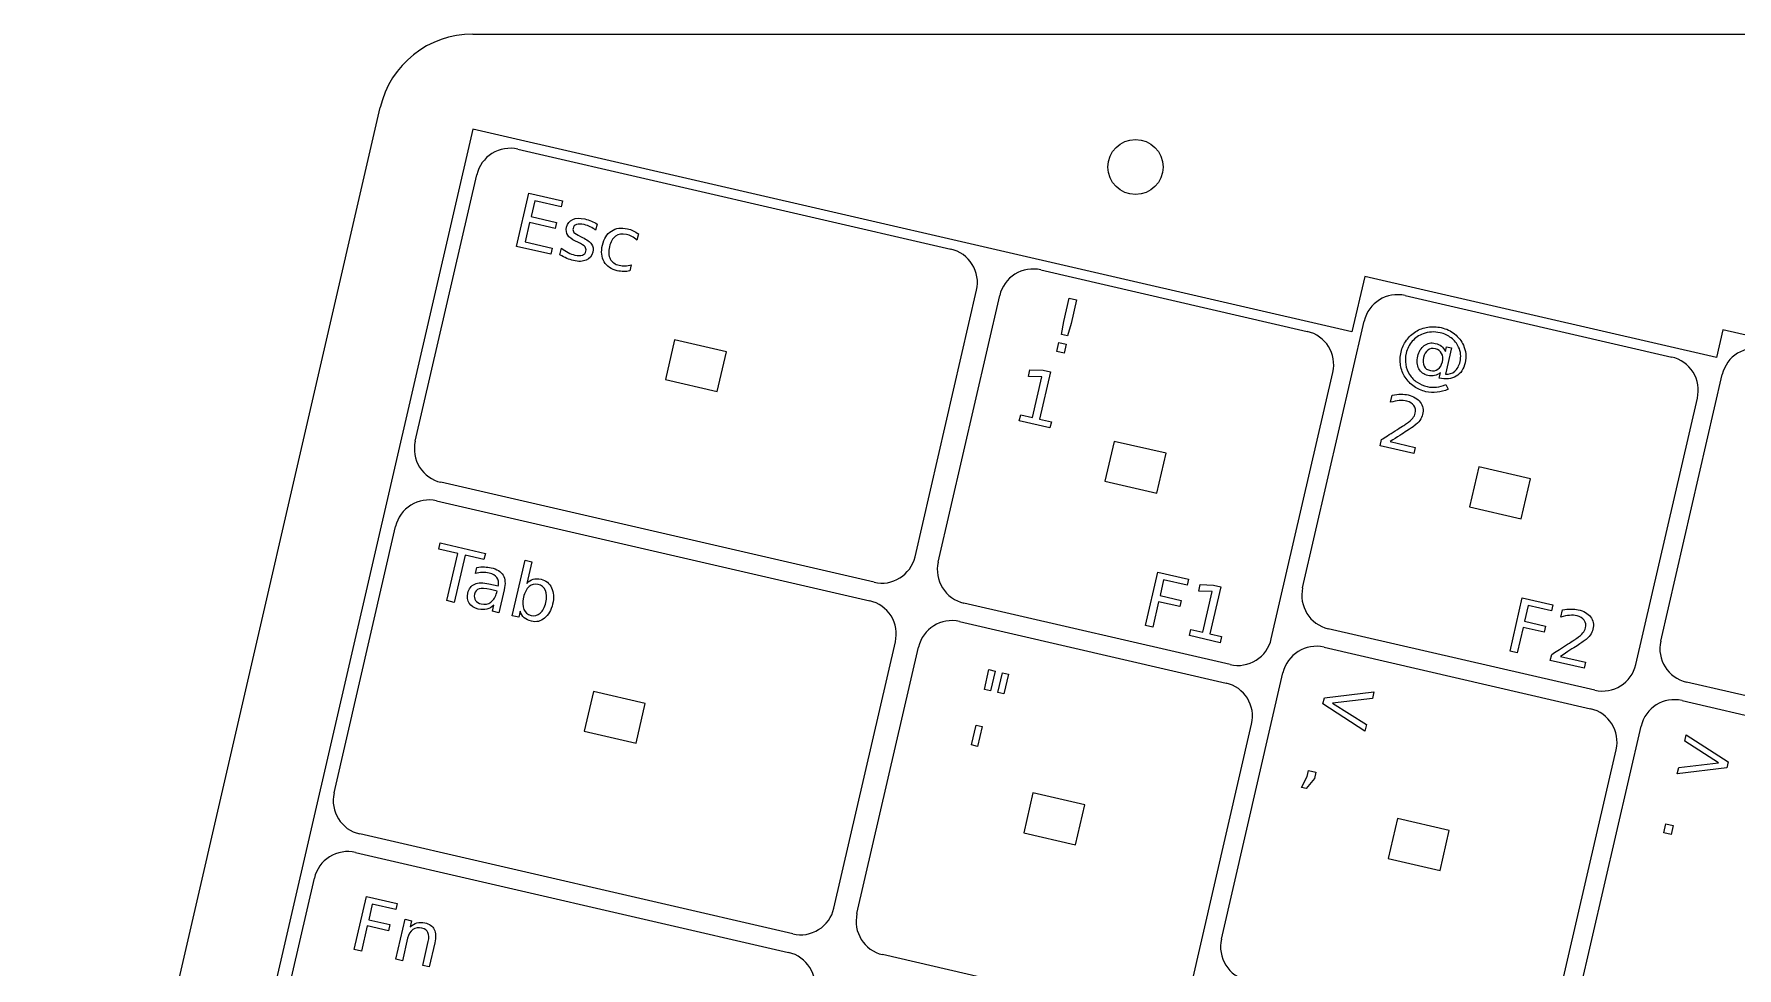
# Model space of a CAD drawing. Extents: x -4 to 403, y -6 to 597.
# Drawn here: x 5.5 to 95.2, y 547.7 to 596.9 of the extents above; entities that cross this region are included whole.
import ezdxf

# ---------------------------------------------------------------- set-up
doc = ezdxf.new("R2010")
doc.units = 0
doc.layers.get('0').update_dxf_attribs({"linetype": 'CONTINUOUS'})

msp = doc.modelspace()

# ---------------------------------------------------------------- linework, layer by layer
at = {"color": 1}
for p, q in [((28.62647, 596.869658), (370.485919, 596.869658)), ((5.533583, 514.070437), (23.754619, 592.994413)), ((28.62647, 591.869658), (11.530189, 517.817533)), ((74.909046, 581.184483), (28.62647, 591.869658)), ((30.998638, 590.808848), (53.798897, 585.544993)), ((64.965496, 589.869658), (64.965496, 589.869658)), ((25.600564, 575.428965), (28.839858, 589.459893)), ((58.524592, 584.45398), (72.555521, 581.214685)), ((75.583901, 584.107593), (74.909046, 581.184483)), ((94.096931, 579.833523), (75.583901, 584.107593)), ((51.908556, 569.355286), (55.147852, 583.386215)), ((53.12652, 569.074097), (56.365813, 583.105026)), ((77.712475, 583.103021), (91.743404, 579.863725)), ((72.314402, 567.723137), (75.553698, 581.754066)), ((94.434359, 581.295078), (94.096931, 579.833523)), ((112.947389, 577.021008), (94.434359, 581.295078)), ((39.251911, 580.769969), (38.768266, 578.675073)), ((41.980147, 580.140106), (39.251911, 580.769969)), ((41.496503, 578.04521), (41.980147, 580.140106)), ((38.768266, 578.675073), (41.496503, 578.04521)), ((70.66518, 565.024979), (73.904476, 579.055907)), ((91.16486, 564.910623), (94.404155, 578.941551)), ((89.853062, 563.674018), (93.092358, 577.704947)), ((62.393202, 575.427381), (61.909557, 573.332486)), ((65.121438, 574.797519), (62.393202, 575.427381)), ((64.637791, 572.702623), (65.121438, 574.797519)), ((81.581084, 574.076422), (81.09744, 571.981526)), ((84.309321, 573.446559), (81.581084, 574.076422)), ((49.749779, 568.006332), (26.949518, 573.270186)), ((61.909557, 573.332486), (64.637791, 572.702623)), ((83.825676, 571.351663), (84.309321, 573.446559)), ((26.724567, 572.295816), (49.524828, 567.031963)), ((81.09744, 571.981526), (83.825676, 571.351663)), ((21.326494, 556.915933), (24.565789, 570.946862)), ((68.5064, 563.676025), (54.475471, 566.915318)), ((54.25052, 565.940948), (68.281449, 562.701653)), ((47.634486, 550.842254), (50.873779, 564.873183)), ((87.694285, 562.325064), (73.663356, 565.56436)), ((48.852447, 550.561065), (52.091743, 564.591994)), ((73.438406, 564.58999), (87.469335, 561.350694)), ((68.040333, 549.210107), (71.279629, 563.241036)), ((34.977841, 562.256938), (34.494197, 560.162042)), ((37.706078, 561.627074), (34.977841, 562.256938)), ((106.544743, 559.51255), (92.513814, 562.751846)), ((37.222434, 559.532178), (37.706078, 561.627074)), ((92.288863, 561.777474), (106.319792, 558.53818)), ((66.391111, 546.511947), (69.630404, 560.542875)), ((86.89079, 546.39759), (90.130086, 560.428519)), ((34.494197, 560.162042), (37.222434, 559.532178)), ((85.578993, 545.160988), (88.818289, 559.191917)), ((58.119129, 556.91435), (57.635485, 554.819454)), ((60.847366, 556.284486), (58.119129, 556.91435)), ((60.363722, 554.18959), (60.847366, 556.284486)), ((77.307015, 555.563392), (76.82337, 553.468496)), ((80.035251, 554.933528), (77.307015, 555.563392)), ((79.551607, 552.838632), (80.035251, 554.933528)), ((45.475706, 549.4933), (22.675448, 554.757156)), ((57.635485, 554.819454), (60.363722, 554.18959)), ((22.450497, 553.782784), (45.250756, 548.51893)), ((76.82337, 553.468496), (79.551607, 552.838632)), ((17.052424, 538.402903), (20.291719, 552.43383)), ((64.232331, 545.162992), (50.201402, 548.402288))]:
    msp.add_line(p, q, dxfattribs=at)
at = {"color": 5}
for p, q in [((30.93378, 585.6923), (31.581726, 588.498852)), ((31.581726, 588.498852), (33.35626, 588.089168)), ((31.887669, 588.091619), (31.695845, 587.260745)), ((33.282484, 587.769601), (31.887669, 588.091619)), ((33.35626, 588.089168), (33.282484, 587.769601)), ((31.695845, 587.260745), (33.032388, 586.952179)), ((31.622067, 586.941178), (31.38728, 585.924202)), ((32.958609, 586.632612), (31.622067, 586.941178)), ((33.032388, 586.952179), (32.958609, 586.632612)), ((35.1689, 586.866807), (35.093386, 586.53972)), ((37.345133, 586.344584), (37.270488, 586.021257)), ((32.742156, 585.274804), (30.93378, 585.6923)), ((31.38728, 585.924202), (32.815932, 585.594372)), ((32.815932, 585.594372), (32.742156, 585.274804)), ((33.21862, 585.245982), (33.30108, 585.603145)), ((34.154706, 585.91295), (34.040909, 585.968922)), ((34.297166, 586.2127), (34.409519, 586.159043)), ((36.970169, 584.720431), (36.896391, 584.400864)), ((59.738574, 581.727736), (60.022834, 582.959009)), ((60.022834, 582.959009), (60.404438, 582.870909)), ((60.404438, 582.870909), (60.120175, 581.639636)), ((59.623114, 581.047531), (59.738574, 581.727736)), ((59.927646, 580.977225), (59.623114, 581.047531)), ((60.120175, 581.639636), (59.927646, 580.977225)), ((59.374891, 580.152458), (59.485124, 580.629928)), ((59.756492, 580.064358), (59.374891, 580.152458)), ((59.485124, 580.629928), (59.866726, 580.541829)), ((59.866726, 580.541829), (59.756492, 580.064358)), ((79.827268, 580.164847), (79.884118, 580.411102)), ((80.152932, 580.349042), (79.833516, 578.965504)), ((79.884118, 580.411102), (80.152932, 580.349042)), ((57.879655, 578.841705), (57.959507, 579.187589)), ((57.959507, 579.187589), (58.661846, 579.168003)), ((58.661846, 579.168003), (59.041567, 579.080337)), ((58.585756, 578.821249), (57.879655, 578.841705)), ((58.091443, 576.680149), (58.585756, 578.821249)), ((59.041567, 579.080337), (58.467403, 576.593353)), ((79.500911, 578.751231), (79.567745, 579.040721)), ((79.84531, 578.416298), (79.966321, 578.16858)), ((76.936669, 577.481358), (77.025202, 577.864839)), ((57.397329, 576.503799), (57.471108, 576.823366)), ((59.01396, 576.13057), (57.397329, 576.503799)), ((57.471108, 576.823365), (58.091443, 576.680149)), ((58.467403, 576.593353), (59.087739, 576.450137)), ((59.087739, 576.450137), (59.01396, 576.13057)), ((76.389708, 575.197974), (76.463486, 575.517541)), ((78.171766, 574.786554), (76.389708, 575.197974)), ((76.92028, 575.412082), (78.245542, 575.106121)), ((78.245542, 575.106121), (78.171766, 574.786554)), ((26.844757, 569.756089), (26.918535, 570.075656)), ((27.841057, 569.526075), (26.844757, 569.756089)), ((26.918535, 570.075656), (29.292731, 569.52753)), ((27.26689, 567.039092), (27.841057, 569.526075)), ((28.222655, 569.437976), (27.648491, 566.950993)), ((29.218953, 569.207962), (28.222655, 569.437976)), ((29.292731, 569.52753), (29.218953, 569.207962)), ((28.771789, 568.471714), (28.845567, 568.791281)), ((30.706939, 566.244893), (31.382223, 569.169873)), ((31.382223, 569.169873), (31.729988, 569.089585)), ((31.729988, 569.089585), (31.466991, 567.950421)), ((64.042469, 565.732908), (64.690414, 568.53946)), ((64.690414, 568.53946), (66.303289, 568.167098)), ((29.481736, 567.927649), (29.966729, 567.81568)), ((29.904234, 567.544956), (29.560227, 567.624376)), ((29.886425, 567.467883), (29.904234, 567.544956)), ((29.966729, 567.81568), (29.974547, 567.849516)), ((30.2831, 567.607979), (30.005783, 566.406782)), ((64.996357, 568.132226), (64.805403, 567.305112)), ((66.22951, 567.847532), (64.996357, 568.132226)), ((66.303289, 568.167098), (66.22951, 567.847532)), ((66.842599, 567.535713), (66.922453, 567.881599)), ((67.548699, 567.515252), (66.842599, 567.535713)), ((66.922453, 567.881599), (67.624792, 567.862012)), ((67.054389, 565.374153), (67.548699, 567.515252)), ((68.004513, 567.774349), (67.430349, 565.287364)), ((67.624792, 567.862012), (68.004513, 567.774349)), ((27.648491, 566.950993), (27.26689, 567.039092)), ((29.6599, 566.486636), (29.733678, 566.806205)), ((64.731624, 566.985546), (64.42219, 565.645244)), ((65.844472, 566.728625), (64.731624, 566.985546)), ((64.805403, 567.305112), (65.91825, 567.048191)), ((65.91825, 567.048191), (65.844472, 566.728625)), ((83.230351, 564.381947), (83.878297, 567.1885)), ((83.878297, 567.1885), (85.491168, 566.816139)), ((84.18424, 566.781268), (83.993285, 565.954151)), ((85.41739, 566.496573), (84.18424, 566.781268)), ((85.491168, 566.816139), (85.41739, 566.496573)), ((85.899615, 566.175368), (85.988148, 566.558849)), ((30.005783, 566.406782), (29.6599, 566.486636)), ((31.054704, 566.164607), (30.706939, 566.244893)), ((31.127613, 566.480413), (31.054704, 566.164607)), ((64.42219, 565.645244), (64.042469, 565.732908)), ((83.993285, 565.954151), (85.106127, 565.697233)), ((85.106127, 565.697233), (85.032351, 565.377664)), ((66.360275, 565.197809), (66.434051, 565.517378)), ((67.976906, 564.824582), (66.360275, 565.197809)), ((66.434051, 565.51737), (67.054389, 565.374153)), ((67.430349, 565.287364), (68.050685, 565.144148)), ((68.050685, 565.144148), (67.976906, 564.824582)), ((83.919507, 565.634585), (83.610073, 564.294283)), ((85.032351, 565.377664), (83.919507, 565.634585)), ((83.610073, 564.294283), (83.230351, 564.381947)), ((85.352654, 563.891976), (85.42643, 564.211544)), ((87.134709, 563.480558), (85.352654, 563.891976)), ((85.883226, 564.106083), (87.208488, 563.800123)), ((55.559597, 562.364445), (55.800462, 563.407739)), ((55.800462, 563.407739), (56.120028, 563.33396)), ((56.120028, 563.33396), (55.879165, 562.290666)), ((56.270167, 562.200398), (56.51103, 563.243691)), ((56.51103, 563.243691), (56.830596, 563.169916)), ((56.830596, 563.169916), (56.58973, 562.126619)), ((87.208488, 563.800123), (87.134709, 563.480558)), ((55.879165, 562.290666), (55.559597, 562.364445)), ((56.58973, 562.126619), (56.270167, 562.200398)), ((73.456033, 561.916205), (76.067749, 562.233943)), ((76.067749, 562.233943), (75.988763, 561.891819)), ((73.38399, 561.604155), (73.456033, 561.916205)), ((75.5921, 560.173675), (73.38399, 561.604155)), ((75.988763, 561.891819), (73.889529, 561.649805)), ((73.889529, 561.649805), (75.671085, 560.515799)), ((54.884744, 559.441337), (55.125607, 560.484628)), ((55.125607, 560.484628), (55.445173, 560.410852)), ((55.445173, 560.410852), (55.20431, 559.367561)), ((75.671085, 560.515799), (75.5921, 560.173675)), ((55.20431, 559.367561), (54.884744, 559.441337)), ((92.429311, 559.635672), (92.508297, 559.977799)), ((94.206239, 558.498777), (92.429311, 559.635672)), ((92.508297, 559.977799), (94.716406, 558.547316)), ((92.111633, 558.259653), (94.206239, 558.498777)), ((94.716406, 558.547316), (94.644363, 558.235266)), ((72.252341, 557.208448), (72.545364, 557.774397)), ((72.942002, 557.682827), (72.494838, 557.152461)), ((72.545364, 557.774397), (72.620009, 558.097725)), ((72.620009, 558.097725), (73.016647, 558.006152)), ((73.016647, 558.006152), (72.942002, 557.682827)), ((92.032648, 557.917529), (92.111633, 558.259653)), ((94.644363, 558.235266), (92.032648, 557.917529)), ((72.494838, 557.152461), (72.252341, 557.208448)), ((91.320759, 554.816852), (91.430992, 555.294321)), ((91.430992, 555.294321), (91.827633, 555.202748)), ((91.827633, 555.202748), (91.7174, 554.725282)), ((91.7174, 554.725282), (91.320759, 554.816852)), ((22.385643, 548.666236), (23.033586, 551.472787)), ((23.033586, 551.472787), (24.64646, 551.100425)), ((23.339529, 551.065554), (23.148574, 550.23844)), ((24.572682, 550.78086), (23.339529, 551.065554)), ((24.64646, 551.100425), (24.572682, 550.78086)), ((23.074797, 549.918874), (22.765364, 548.578572)), ((24.187642, 549.661953), (23.074797, 549.918874)), ((23.148574, 550.23844), (24.26142, 549.981519)), ((24.26142, 549.981519), (24.187642, 549.661953)), ((24.575618, 548.160641), (25.061684, 550.266024)), ((25.061684, 550.266024), (25.409448, 550.185738)), ((25.409448, 550.185738), (25.333935, 549.858651)), ((22.765364, 548.578572), (22.385643, 548.666236)), ((25.198097, 549.270271), (24.923382, 548.080354)), ((25.992992, 547.833415), (26.283764, 549.092886)), ((26.632252, 549.024308), (26.338876, 547.753561)), ((24.923382, 548.080354), (24.575618, 548.160641)), ((26.338876, 547.753561), (25.992992, 547.833415))]:
    msp.add_line(p, q, dxfattribs=at)
at = {"color": 1}
for points in [[(28.62647, 596.869658), (26.298365, 596.869658), (24.278328, 595.262848), (23.754619, 592.994413)], [(30.998638, 590.808848), (30.533483, 590.916238), (30.04472, 590.834447), (29.63987, 590.581469)], [(62.065496, 589.869658), (62.065496, 590.670471), (62.714684, 591.319658), (63.515495, 591.319658)], [(63.515495, 591.319658), (64.316309, 591.319658), (64.965496, 590.670471), (64.965496, 589.869658)], [(29.63987, 590.581469), (29.23502, 590.328491), (28.947247, 589.925048), (28.839858, 589.459893)], [(63.515495, 588.419658), (62.714684, 588.419658), (62.065496, 589.068845), (62.065496, 589.869658)], [(64.965496, 589.869658), (64.965496, 589.068845), (64.316309, 588.419658), (63.515495, 588.419658)], [(54.920472, 584.744982), (54.667494, 585.149831), (54.264051, 585.437604), (53.798897, 585.544993)], [(55.147852, 583.386215), (55.255241, 583.851369), (55.17345, 584.340132), (54.920472, 584.744982)], [(58.524592, 584.45398), (58.059438, 584.56137), (57.570675, 584.47958), (57.165825, 584.226601)], [(57.165825, 584.226601), (56.760975, 583.973623), (56.473202, 583.570181), (56.365813, 583.105026)], [(77.712475, 583.103021), (76.743842, 583.326647), (75.777325, 582.722699), (75.553698, 581.754066)], [(73.904473, 579.055907), (74.1281, 580.02454), (73.524154, 580.991057), (72.555521, 581.214685)], [(96.562933, 580.290506), (95.594299, 580.514132), (94.627782, 579.910184), (94.404155, 578.941551)], [(92.864979, 579.063714), (92.612001, 579.468563), (92.208558, 579.756336), (91.743404, 579.863725)], [(93.092358, 577.704947), (93.199748, 578.170102), (93.117957, 578.658865), (92.864979, 579.063714)], [(25.600564, 575.428965), (25.493174, 574.96381), (25.574965, 574.475047), (25.827943, 574.070198)], [(25.827943, 574.070198), (26.080921, 573.665348), (26.484364, 573.377576), (26.949518, 573.270186)], [(25.3658, 572.068437), (24.960951, 571.815459), (24.673178, 571.412016), (24.565789, 570.946862)], [(26.724567, 572.295816), (26.259413, 572.403206), (25.77065, 572.321415), (25.3658, 572.068437)], [(49.749779, 568.006332), (50.718412, 567.782706), (51.684929, 568.386653), (51.908556, 569.355286)], [(53.126517, 569.074097), (53.019127, 568.608943), (53.100918, 568.120179), (53.353896, 567.71533)], [(53.353896, 567.71533), (53.606874, 567.31048), (54.010317, 567.022707), (54.475471, 566.915318)], [(72.314402, 567.723137), (72.090776, 566.754503), (72.694723, 565.787986), (73.663356, 565.56436)], [(50.646402, 566.23195), (50.393424, 566.6368), (49.989982, 566.924573), (49.524828, 567.031963)], [(50.873779, 564.873183), (50.981169, 565.338337), (50.899379, 565.8271), (50.646402, 566.23195)], [(54.25052, 565.940948), (53.281887, 566.164574), (52.31537, 565.560627), (52.091743, 564.591994)], [(69.865168, 563.903404), (70.270018, 564.156382), (70.557791, 564.559825), (70.66518, 565.024979)], [(73.438406, 564.58999), (72.469772, 564.813616), (71.503255, 564.209669), (71.279629, 563.241036)], [(91.16486, 564.910623), (90.941234, 563.94199), (91.545181, 562.975472), (92.513814, 562.751846)], [(68.5064, 563.676025), (68.971555, 563.568635), (69.460318, 563.650426), (69.865168, 563.903404)], [(87.694285, 562.325064), (88.662919, 562.101438), (89.629436, 562.705385), (89.853062, 563.674018)], [(69.630404, 560.542875), (69.85403, 561.511509), (69.250082, 562.478026), (68.281449, 562.701653)], [(88.818289, 559.191917), (89.041915, 560.16055), (88.437968, 561.127068), (87.469335, 561.350694)], [(92.288863, 561.777474), (91.32023, 562.0011), (90.353713, 561.397152), (90.130086, 560.428519)], [(21.326494, 556.915933), (21.102868, 555.9473), (21.706815, 554.980783), (22.675448, 554.757156)], [(21.09173, 553.555404), (20.686881, 553.302426), (20.399108, 552.898984), (20.291719, 552.43383)], [(22.450497, 553.782784), (21.985343, 553.890173), (21.49658, 553.808382), (21.09173, 553.555404)], [(46.834474, 549.720679), (47.239324, 549.973657), (47.527097, 550.3771), (47.634486, 550.842254)], [(48.852447, 550.561065), (48.628821, 549.592432), (49.232769, 548.625914), (50.201402, 548.402288)], [(45.475706, 549.4933), (45.940861, 549.38591), (46.429624, 549.467701), (46.834474, 549.720679)], [(68.040333, 549.210107), (67.932943, 548.744952), (68.014734, 548.256189), (68.267712, 547.851339)], [(46.59971, 546.360153), (46.823336, 547.328787), (46.219389, 548.295304), (45.250756, 548.51893)], [(68.267712, 547.851339), (68.52069, 547.446489), (68.924133, 547.158716), (69.389287, 547.051327)]]:
    msp.add_open_spline(points, degree=3, dxfattribs=at)
at = {"color": 5}
for points in [[(33.886866, 587.111306), (34.052107, 587.186675), (34.263808, 587.19456), (34.521968, 587.134962)], [(33.624332, 586.282896), (33.550787, 586.398874), (33.532824, 586.538321), (33.570436, 586.701239)], [(33.570436, 586.701239), (33.616147, 586.899244), (33.721625, 587.035933), (33.886866, 587.111306)], [(34.040909, 585.968922), (33.837023, 586.063511), (33.698164, 586.16817), (33.624332, 586.282896)], [(33.90851, 586.639029), (33.889996, 586.558823), (33.90597, 586.488447), (33.956792, 586.427903)], [(34.091023, 586.846373), (33.993651, 586.813411), (33.932815, 586.744297), (33.90851, 586.639029)], [(33.956792, 586.427903), (34.007779, 586.36861), (34.121238, 586.296876), (34.297166, 586.2127)], [(34.496489, 586.835925), (34.324799, 586.875561), (34.189643, 586.879044), (34.091023, 586.846373)], [(34.814895, 586.722815), (34.715411, 586.772181), (34.609276, 586.809884), (34.496489, 586.835925)], [(34.521968, 587.134962), (34.649792, 587.105449), (34.76793, 587.068274), (34.87638, 587.023439)], [(35.093386, 586.53972), (35.007207, 586.612415), (34.914375, 586.673446), (34.814895, 586.722815)], [(34.87638, 587.023439), (34.984826, 586.978599), (35.082334, 586.926389), (35.1689, 586.866806)], [(35.454819, 585.755357), (35.534096, 586.098734), (35.690436, 586.347099), (35.923839, 586.500455)], [(35.923839, 586.500455), (36.158495, 586.653519), (36.439995, 586.69215), (36.768338, 586.616348)], [(36.715673, 586.319626), (36.491345, 586.371414), (36.300659, 586.340198), (36.143611, 586.225977)], [(37.003133, 586.209701), (36.911749, 586.259836), (36.815926, 586.296479), (36.715673, 586.319626)], [(36.768338, 586.616348), (36.874857, 586.591755), (36.976271, 586.556462), (37.072571, 586.51047)], [(37.072571, 586.51047), (37.169161, 586.465728), (37.260014, 586.410433), (37.345133, 586.344584)], [(33.30108, 585.603145), (33.413571, 585.507214), (33.527944, 585.428009), (33.6442, 585.36553)], [(34.536725, 585.672294), (34.485637, 585.736887), (34.358296, 585.817106), (34.154706, 585.91295)], [(34.396418, 585.227506), (34.49716, 585.263647), (34.559249, 585.332473), (34.582685, 585.433983)], [(34.409519, 586.159043), (34.642993, 586.0497), (34.799974, 585.934918), (34.880461, 585.814697)], [(34.582685, 585.433983), (34.604388, 585.527972), (34.589063, 585.60741), (34.536725, 585.672294)], [(34.944045, 585.378278), (34.898909, 585.182778), (34.785476, 585.045946), (34.603756, 584.96778)], [(34.880461, 585.814697), (34.962486, 585.695439), (34.983681, 585.549966), (34.944045, 585.378278)], [(35.548732, 584.884255), (35.408004, 585.126624), (35.3767, 585.416991), (35.454819, 585.755357)], [(35.819504, 585.671163), (35.76019, 585.414256), (35.776076, 585.200048), (35.86716, 585.02854)], [(36.143611, 586.225977), (35.986851, 586.113006), (35.878813, 585.928069), (35.819504, 585.671163)], [(37.270488, 586.021257), (37.185178, 586.09771), (37.09606, 586.160525), (37.003133, 586.209701)], [(33.581414, 585.059265), (33.464772, 585.108633), (33.343842, 585.170872), (33.21862, 585.245982)], [(33.927007, 584.943839), (33.814217, 584.969877), (33.699022, 585.008354), (33.581414, 585.059265)], [(33.6442, 585.36553), (33.760744, 585.304303), (33.879799, 585.259657), (34.001361, 585.231592)], [(34.603756, 584.96778), (34.423277, 584.889326), (34.197697, 584.881345), (33.927007, 584.943839)], [(34.001361, 585.231592), (34.164277, 585.193981), (34.295961, 585.192618), (34.396418, 585.227506)], [(36.235409, 584.410903), (35.91835, 584.484102), (35.689453, 584.641887), (35.548732, 584.884255)], [(35.86716, 585.02854), (35.958535, 584.858284), (36.116382, 584.747262), (36.340707, 584.695473)], [(36.340707, 584.695473), (36.440963, 584.672328), (36.543003, 584.662629), (36.64683, 584.666379)], [(36.64683, 584.666379), (36.752198, 584.671092), (36.859979, 584.689109), (36.970169, 584.720431)], [(36.572185, 584.368792), (36.464215, 584.369949), (36.351956, 584.383995), (36.235409, 584.410903)], [(36.896391, 584.400864), (36.789479, 584.378026), (36.681408, 584.367336), (36.572185, 584.368792)], [(77.775382, 580.745479), (77.90834, 580.932582), (78.071851, 581.086232), (78.265921, 581.206429)], [(78.661549, 581.093312), (78.43528, 581.010908), (78.242367, 580.878566), (78.082807, 580.696285)], [(78.265921, 581.206429), (78.464329, 581.328261), (78.67912, 581.406712), (78.910297, 581.441784)], [(79.096089, 581.18307), (78.945216, 581.175659), (78.800368, 581.145741), (78.661549, 581.093312)], [(78.910297, 581.441784), (79.141761, 581.478103), (79.375921, 581.468922), (79.612782, 581.414241)], [(79.554045, 581.142683), (79.399899, 581.178268), (79.247247, 581.191732), (79.096089, 581.18307)], [(80.134602, 580.87005), (79.968128, 581.000882), (79.774608, 581.09176), (79.554045, 581.142683)], [(79.612782, 581.414241), (79.878457, 581.352902), (80.112123, 581.241536), (80.313788, 581.080141)], [(80.313788, 581.080141), (80.516697, 580.918453), (80.67208, 580.71956), (80.779931, 580.483463)], [(77.469278, 579.428168), (77.433052, 579.654331), (77.44227, 579.88584), (77.496964, 580.122697)], [(77.496964, 580.122697), (77.549619, 580.350779), (77.642427, 580.558372), (77.775382, 580.745479)], [(77.762016, 580.061505), (77.716011, 579.862245), (77.70862, 579.667272), (77.739834, 579.476586)], [(78.082807, 580.696285), (77.924782, 580.514966), (77.817854, 580.303373), (77.762016, 580.061505)], [(78.37224, 579.908747), (78.430104, 580.159386), (78.544791, 580.347408), (78.716305, 580.472813)], [(78.903252, 580.227693), (78.79055, 580.145471), (78.713802, 580.016009), (78.67301, 579.839309)], [(78.716305, 580.472813), (78.887815, 580.598215), (79.080719, 580.636179), (79.295019, 580.586706)], [(79.301646, 580.298077), (79.150005, 580.333084), (79.017208, 580.309623), (78.903252, 580.227693)], [(79.295019, 580.586706), (79.424096, 580.556905), (79.532015, 580.506908), (79.618773, 580.436722)], [(79.630305, 580.057859), (79.564087, 580.182705), (79.454531, 580.262778), (79.301646, 580.298077)], [(79.618773, 580.436722), (79.705813, 580.367785), (79.775313, 580.27716), (79.827268, 580.164847)], [(79.669308, 579.609295), (79.70981, 579.784743), (79.696796, 579.934264), (79.630305, 580.057859)], [(80.525277, 580.383856), (80.432843, 580.578115), (80.302617, 580.740179), (80.134602, 580.87005)], [(80.628344, 580.015541), (80.616688, 580.14231), (80.582331, 580.265083), (80.525277, 580.383856)], [(80.601279, 579.623812), (80.632233, 579.757905), (80.641264, 579.888479), (80.628344, 580.015541)], [(80.779931, 580.483463), (80.845568, 580.338948), (80.886185, 580.188991), (80.901792, 580.033589)], [(80.901792, 580.033589), (80.918641, 579.877897), (80.909271, 579.72298), (80.873711, 579.568835)], [(77.710418, 578.800277), (77.586172, 578.993961), (77.505792, 579.203258), (77.469278, 579.428168)], [(77.739834, 579.476586), (77.772303, 579.285609), (77.841507, 579.107933), (77.947439, 578.943557)], [(78.432333, 579.251372), (78.334405, 579.438981), (78.314373, 579.658105), (78.37224, 579.908747)], [(78.904864, 578.89676), (78.689311, 578.946524), (78.531803, 579.064728), (78.432333, 579.251372)], [(78.67301, 579.839309), (78.631636, 579.660099), (78.643574, 579.508843), (78.708827, 579.385539)], [(78.708827, 579.385539), (78.774367, 579.263487), (78.884837, 579.184523), (79.040237, 579.148647)], [(79.040237, 579.148647), (79.194379, 579.11306), (79.327175, 579.13652), (79.438628, 579.219031)], [(79.438628, 579.219031), (79.551328, 579.301252), (79.628219, 579.43134), (79.669308, 579.609295)], [(79.833516, 578.965504), (80.022845, 578.950834), (80.18495, 579.001188), (80.319833, 579.116569)], [(80.319833, 579.116569), (80.456248, 579.232914), (80.550064, 579.401995), (80.601279, 579.623812)], [(80.873711, 579.568835), (80.797613, 579.239243), (80.637948, 579.002204), (80.394715, 578.85772)], [(78.176863, 578.316389), (77.990145, 578.445297), (77.83466, 578.606593), (77.710418, 578.800277)], [(77.947439, 578.943557), (78.048932, 578.782845), (78.178342, 578.648689), (78.335661, 578.541088)], [(78.804274, 578.04086), (78.572429, 578.094386), (78.363293, 578.186229), (78.176863, 578.316389)], [(78.335661, 578.541088), (78.492687, 578.432236), (78.669578, 578.355098), (78.866335, 578.309673)], [(78.866335, 578.309673), (79.027995, 578.272351), (79.192891, 578.263322), (79.36102, 578.282585)], [(79.258855, 578.886315), (79.151938, 578.863477), (79.033941, 578.86696), (78.904864, 578.89676)], [(79.567742, 579.040723), (79.470268, 578.961586), (79.367307, 578.910117), (79.258855, 578.886315)], [(79.36102, 578.282585), (79.530107, 578.300309), (79.691538, 578.344879), (79.84531, 578.416298)], [(80.394715, 578.85772), (80.151473, 578.713236), (79.85354, 578.67774), (79.500911, 578.751231)], [(77.403024, 577.571691), (77.26189, 577.560713), (77.106439, 577.530601), (76.936669, 577.481358)], [(77.025202, 577.864839), (77.192269, 577.890944), (77.34584, 577.904331), (77.485915, 577.904995)], [(77.795186, 577.546495), (77.676133, 577.573977), (77.545411, 577.582379), (77.403024, 577.571691)], [(77.485915, 577.904995), (77.625985, 577.905644), (77.751162, 577.893255), (77.861446, 577.867796)], [(78.170555, 577.311333), (78.088237, 577.429336), (77.963116, 577.507722), (77.795186, 577.546495)], [(77.861446, 577.867796), (78.152188, 577.80067), (78.367247, 577.67446), (78.506634, 577.489163)], [(78.244266, 576.910196), (78.278695, 577.059326), (78.254116, 577.193038), (78.170555, 577.311333)], [(78.506634, 577.489163), (78.646012, 577.303863), (78.687637, 577.089653), (78.631512, 576.846533)], [(79.388903, 578.008847), (79.189637, 577.986213), (78.994757, 577.996884), (78.804274, 578.04086)], [(79.966321, 578.16858), (79.781601, 578.083186), (79.589129, 578.029942), (79.388903, 578.008847)], [(77.772664, 576.359734), (77.925759, 576.468268), (78.036968, 576.564033), (78.106291, 576.64703)], [(78.106291, 576.64703), (78.177154, 576.730988), (78.223142, 576.818711), (78.244266, 576.910196)], [(78.489769, 576.532757), (78.423432, 576.43983), (78.317043, 576.336352), (78.170601, 576.222322)], [(78.631512, 576.846533), (78.604898, 576.731237), (78.557632, 576.626647), (78.489769, 576.532757)], [(76.463486, 575.517541), (76.642034, 575.6334), (76.884308, 575.788006), (77.190307, 575.981362)], [(77.798798, 575.975519), (77.590942, 575.841346), (77.298102, 575.653534), (76.92028, 575.412081)], [(77.190307, 575.981362), (77.497848, 576.175679), (77.691966, 576.301803), (77.772664, 576.359734)], [(78.170601, 576.222322), (78.130878, 576.193212), (78.006943, 576.110944), (77.798798, 575.975519)], [(29.130702, 568.525472), (29.010004, 568.522989), (28.890367, 568.505056), (28.771789, 568.471714)], [(28.845567, 568.791281), (28.983424, 568.810932), (29.11463, 568.818922), (29.23918, 568.815247)], [(29.492206, 568.487552), (29.371898, 568.515326), (29.251397, 568.527967), (29.130702, 568.525472)], [(29.23918, 568.815247), (29.364021, 568.81282), (29.482834, 568.798593), (29.595624, 568.772556)], [(29.901702, 568.254411), (29.817939, 568.366149), (29.681439, 568.443863), (29.492206, 568.487552)], [(29.595624, 568.772556), (29.900153, 568.702247), (30.109378, 568.570784), (30.223314, 568.378162)], [(30.223314, 568.378162), (30.337239, 568.185541), (30.357169, 567.928817), (30.283106, 567.607998)], [(28.368965, 567.430159), (28.423648, 567.667017), (28.543827, 567.82737), (28.729506, 567.911224)], [(28.95722, 567.662608), (28.83469, 567.623574), (28.755629, 567.526989), (28.720041, 567.372842)], [(28.729506, 567.911224), (28.916436, 567.994784), (29.167182, 568.000256), (29.481736, 567.927649)], [(29.560213, 567.624376), (29.280748, 567.688895), (29.07975, 567.70164), (28.95722, 567.662608)], [(29.586181, 566.96498), (29.734265, 567.074672), (29.834344, 567.242306), (29.886425, 567.467883)], [(29.974547, 567.849516), (30.011286, 568.008672), (29.986993, 568.143636), (29.901702, 568.254411)], [(31.59133, 567.777176), (31.454043, 567.657068), (31.356033, 567.469817), (31.297299, 567.215419)], [(31.466991, 567.950421), (31.568608, 568.058961), (31.681503, 568.130578), (31.805675, 568.165272)], [(32.074029, 567.895416), (31.891061, 567.937656), (31.730161, 567.898239), (31.59133, 567.777176)], [(31.805675, 568.165272), (31.931382, 568.200927), (32.071314, 568.200961), (32.225458, 568.165376)], [(32.454162, 567.577976), (32.383708, 567.74736), (32.256996, 567.853173), (32.074029, 567.895416)], [(32.225458, 568.165376), (32.481109, 568.106352), (32.665078, 567.95696), (32.777366, 567.717199)], [(32.474059, 566.94374), (32.532789, 567.198141), (32.52616, 567.409551), (32.454162, 567.577976)], [(32.777366, 567.717199), (32.890907, 567.477143), (32.909483, 567.191695), (32.833105, 566.860849)], [(28.446423, 566.89946), (28.347911, 567.05024), (28.322093, 567.227139), (28.368965, 567.430159)], [(28.919828, 566.600084), (28.704276, 566.649848), (28.546474, 566.749639), (28.446423, 566.89946)], [(28.720041, 567.372842), (28.691688, 567.250031), (28.709231, 567.143023), (28.772647, 567.05182)], [(28.772647, 567.05182), (28.837614, 566.96158), (28.939652, 566.900402), (29.078759, 566.868288)], [(29.373012, 566.590488), (29.241322, 566.557531), (29.090262, 566.560728), (28.919828, 566.600084)], [(29.078759, 566.868288), (29.270495, 566.824022), (29.439637, 566.856237), (29.586181, 566.96498)], [(29.733678, 566.806205), (29.625212, 566.696604), (29.504991, 566.624699), (29.373012, 566.590488)], [(31.297299, 567.215419), (31.238566, 566.961015), (31.244428, 566.749126), (31.314882, 566.579739)], [(31.314882, 566.579739), (31.38688, 566.411317), (31.514362, 566.305986), (31.697333, 566.263743)], [(32.177714, 566.380538), (32.316545, 566.501608), (32.415326, 566.68934), (32.474062, 566.94374)], [(32.833105, 566.860849), (32.756719, 566.530005), (32.614891, 566.281588), (32.40761, 566.115604)], [(85.988148, 566.558849), (86.155215, 566.584954), (86.308786, 566.598343), (86.448861, 566.599006)], [(86.448861, 566.599006), (86.588931, 566.59957), (86.714108, 566.587265), (86.824392, 566.561806)], [(86.824392, 566.561806), (87.115134, 566.494682), (87.330193, 566.36847), (87.46958, 566.183174)], [(31.3374, 566.13696), (31.241295, 566.223828), (31.171366, 566.338314), (31.127613, 566.480413)], [(31.71509, 565.954726), (31.560946, 565.990312), (31.435047, 566.051057), (31.3374, 566.13696)], [(31.697333, 566.263743), (31.880297, 566.221503), (32.040424, 566.260441), (32.177714, 566.380538)], [(32.40761, 566.115604), (32.201582, 565.94933), (31.970741, 565.895703), (31.71509, 565.954726)], [(86.36597, 566.265701), (86.224833, 566.254723), (86.069385, 566.224613), (85.899615, 566.175368)], [(86.758132, 566.240499), (86.639079, 566.267987), (86.508357, 566.276384), (86.36597, 566.265701)], [(87.133501, 566.005337), (87.051183, 566.12334), (86.926062, 566.201727), (86.758132, 566.240499)], [(87.207212, 565.604198), (87.241638, 565.75333), (87.217062, 565.887041), (87.133501, 566.005337)], [(87.46958, 566.183174), (87.608956, 565.997873), (87.650581, 565.78366), (87.594458, 565.540543)], [(86.153253, 564.675362), (86.460794, 564.869684), (86.654912, 564.995806), (86.735608, 565.053738)], [(86.735608, 565.053738), (86.888705, 565.162269), (86.999914, 565.258036), (87.069237, 565.341034)], [(87.133547, 564.916332), (87.093824, 564.887221), (86.969889, 564.804953), (86.761744, 564.669529)], [(87.069237, 565.341034), (87.140097, 565.42499), (87.186088, 565.512713), (87.207212, 565.604198)], [(87.452715, 565.226765), (87.386378, 565.133838), (87.279989, 565.030361), (87.133547, 564.916332)], [(87.594458, 565.540543), (87.567844, 565.425247), (87.520578, 565.320658), (87.452715, 565.226765)], [(85.42643, 564.211544), (85.60498, 564.327405), (85.847254, 564.482009), (86.153253, 564.675362)], [(86.761744, 564.669529), (86.553888, 564.535355), (86.261048, 564.347541), (85.883226, 564.106089)], [(25.472162, 549.719817), (25.3369, 549.625645), (25.245545, 549.475796), (25.198097, 549.270271)], [(25.333935, 549.858651), (25.445867, 549.966129), (25.564834, 550.038322), (25.690836, 550.075233)], [(25.955146, 549.796412), (25.768417, 549.839519), (25.607422, 549.813994), (25.472162, 549.719817)], [(25.690836, 550.075233), (25.81809, 550.111852), (25.955029, 550.113238), (26.101656, 550.079382)], [(26.270505, 549.567186), (26.215661, 549.684127), (26.110541, 549.760533), (25.955146, 549.796412)], [(26.101656, 550.079382), (26.343522, 550.023542), (26.50913, 549.906106), (26.598481, 549.727081)], [(26.283764, 549.092886), (26.329764, 549.292143), (26.325345, 549.450244), (26.270505, 549.567186)], [(26.598481, 549.727081), (26.688116, 549.549304), (26.699373, 549.315048), (26.632252, 549.024303)]]:
    msp.add_open_spline(points, degree=3, dxfattribs=at)

doc.saveas('drawing.dxf')
